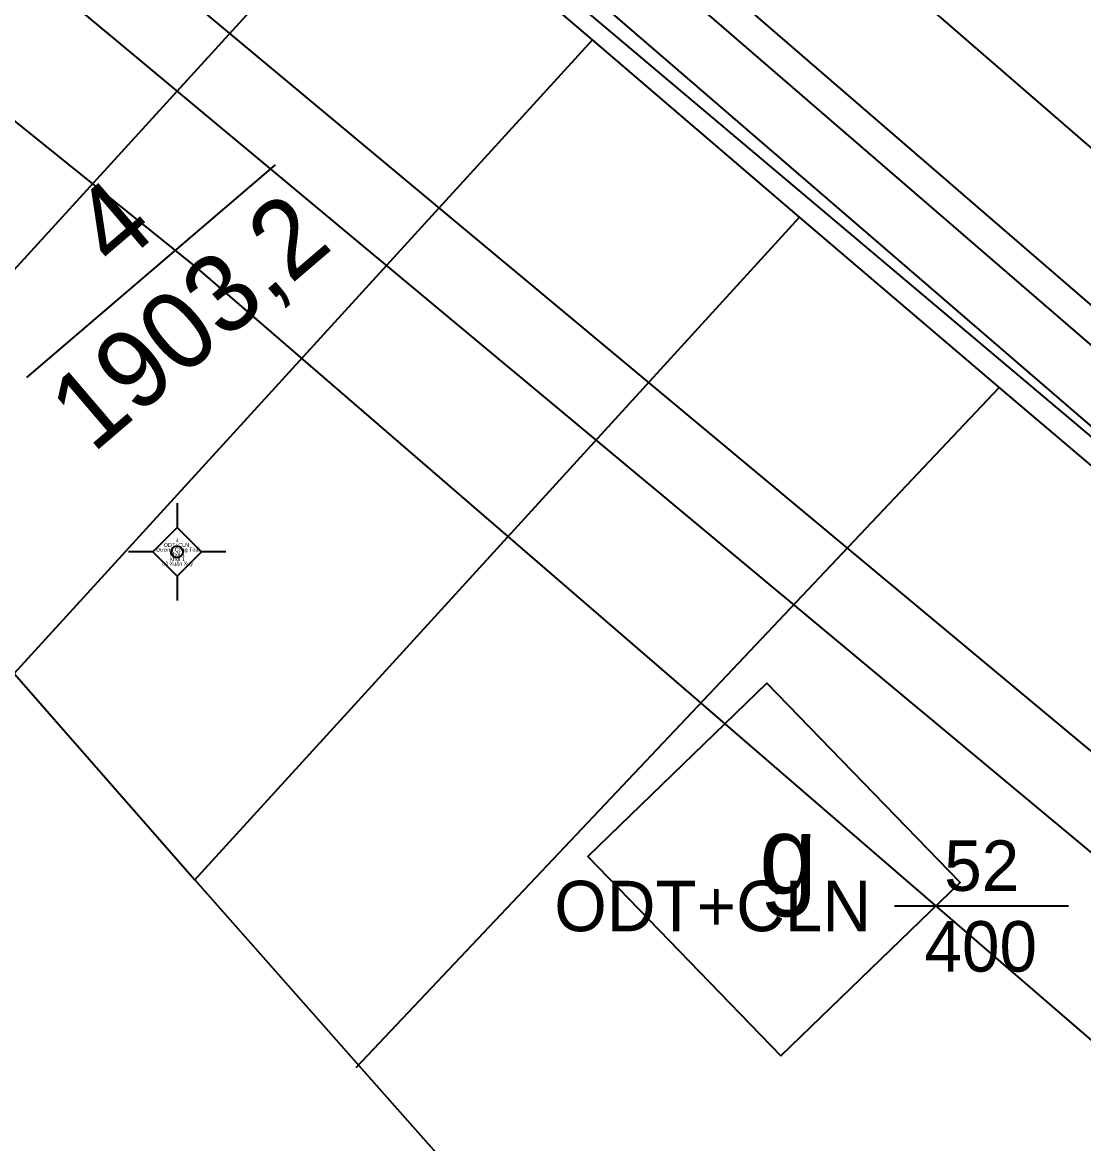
# Model space of a CAD drawing. Extents: x 549390 to 550118, y 1841259 to 1842146.
# Drawn here: x 549725.44 to 549752.69, y 1841921.44 to 1841950.23 of the extents above; entities that cross this region are included whole.
import ezdxf

# ---------------------------------------------------------------- set-up
doc = ezdxf.new("R2010")
doc.units = 0
for name, color, linetype in [('Level 10', 7, 'Continuous'), ('Level 11', 7, 'Continuous'), ('Level 13', 7, 'Continuous'), ('Level 14', 7, 'Continuous'), ('Level 15', 7, 'Continuous'), ('Level 16', 7, 'Continuous'), ('Level 2', 7, 'Continuous'), ('Level 22', 7, 'Continuous'), ('Level 23', 7, 'Continuous'), ('Level 31', 7, 'Continuous'), ('Level 4', 7, 'Continuous'), ('Level 46', 7, 'Continuous'), ('Level 50', 7, 'Continuous')]:
    doc.layers.add(name, color=color, linetype=linetype)

msp = doc.modelspace()

# ---------------------------------------------------------------- linework, layer by layer
at = {"layer": 'Level 10'}
for p, q in [((549720.59, 1841938.81), (549734.76, 1841954.33)), ((549740.08, 1841949.78), (549734.76, 1841954.33)), ((549725.23, 1841933.51), (549740.08, 1841949.78)), ((549745.4, 1841945.23), (549740.08, 1841949.78)), ((549729.87, 1841928.21), (549745.4, 1841945.23)), ((549750.73, 1841940.68), (549745.4, 1841945.23)), ((549734.01, 1841923.39), (549750.52, 1841940.85)), ((549762.93, 1841930.33), (549750.73, 1841940.68)), ((549725.23, 1841933.51), (549729.87, 1841928.21)), ((549729.87, 1841928.21), (549734.53, 1841922.93)), ((549734.53, 1841922.93), (549745.15, 1841910.95))]:
    msp.add_line(p, q, dxfattribs=at)
at = {"layer": 'Level 11'}
for p, q in [((549729.41, 1841937.883), (549729.41, 1841937.258)), ((549729.41, 1841937.258), (549728.785, 1841936.633)), ((549730.035, 1841936.633), (549729.41, 1841937.258)), ((549728.785, 1841936.633), (549728.16, 1841936.633)), ((549728.785, 1841936.633), (549729.41, 1841936.008)), ((549729.41, 1841936.008), (549730.035, 1841936.633)), ((549730.66, 1841936.633), (549730.035, 1841936.633)), ((549729.41, 1841936.008), (549729.41, 1841935.383))]:
    msp.add_line(p, q, dxfattribs=at)
msp.add_circle((549729.41, 1841936.633), 0.15, dxfattribs=at)
at = {"layer": 'Level 13'}
for p, q in [((549725.552, 1841941.113), (549731.936, 1841946.573)), ((549747.839, 1841927.538), (549752.302, 1841927.538))]:
    msp.add_line(p, q, dxfattribs=at)
at = {"layer": 'Level 14'}
msp.add_lwpolyline([(549744.92, 1841923.69), (549749.52, 1841928.14), (549744.56, 1841933.26), (549739.96, 1841928.81)], close=True, dxfattribs=at)
at = {"layer": 'Level 22'}
msp.add_lwpolyline([(549683.458, 1842000), (549734.43, 1841958.909), (549792.886, 1841908.434), (549854.06, 1841855.451)], dxfattribs=at)
at = {"layer": 'Level 23'}
msp.add_line((549722.26, 1841965.41), (549763.35, 1841930.76), dxfattribs=at)
at = {"layer": 'Level 31'}
msp.add_lwpolyline([(549682.21, 1842000), (549733.93, 1841958.31), (549791.94, 1841908.22), (549791.3, 1841906.76), (549732.97, 1841957.03), (549679.89, 1841999.82), (549679.67, 1842000)], dxfattribs=at)
at = {"layer": 'Level 46'}
msp.add_lwpolyline([(549573, 1842100), (549580.99, 1842088.64), (549590.34, 1842080.72), (549689.33, 1842000), (549743.71, 1841954.97), (549853.1, 1841859.96), (550014.42, 1841724.51), (550100, 1841655.92)], dxfattribs=at)
at = {"layer": 'Level 50'}
for points in [[(550000.63, 1841724.424), (549949.05, 1841766.249), (549900.097, 1841808.062), (549834.723, 1841863.256), (549772.33, 1841915.318), (549713.25, 1841964.538), (549669.776, 1842000.768)], [(549999.37, 1841722.871), (549947.77, 1841764.711), (549898.803, 1841806.538), (549833.437, 1841861.724), (549771.05, 1841913.782), (549711.97, 1841963.002), (549668.495, 1841999.232)], [(549713.04, 1841957.53), (549729.887, 1841943.951), (549755.08, 1841922.2)]]:
    msp.add_lwpolyline(points, dxfattribs=at)

# ---------------------------------------------------------------- texts
at = {"layer": 'Level 13'}
msp.add_text('4', height=2, rotation=40.5372, dxfattribs=at).set_placement((549727.815, 1841943.838))
msp.add_text('52', height=1.2957, dxfattribs=at).set_placement((549749.112, 1841927.927))
at = {"layer": 'Level 15'}
for s, height, p in [('ODT+CLN', 0.1, (549729.069, 1841936.76)), ('4', 0.1, (549729.378, 1841936.88)), ('Dương Công Toại', 0.10002, (549728.876, 1841936.64)), ('Khối 1', 0.1, (549729.217, 1841936.52)), ('Lê Xuân Xuý', 0.10002, (549729.028, 1841936.28)), ('Khối 1', 0.1, (549729.217, 1841936.4))]:
    msp.add_text(s, height=height, dxfattribs=at).set_placement(p)
at = {"layer": 'Level 16'}
msp.add_text('g', height=2, dxfattribs=at).set_placement((549744.36, 1841927.85))
at = {"layer": 'Level 2'}
msp.add_text('ODT+CLN', height=1.2957, dxfattribs=at).set_placement((549739.098, 1841926.89))
at = {"layer": 'Level 4'}
msp.add_text('1903,2', height=2, rotation=40.5372, dxfattribs=at).set_placement((549727.243, 1841939.139))
msp.add_text('400', height=1.2957, dxfattribs=at).set_placement((549748.605, 1841925.853))

doc.saveas('drawing.dxf')
